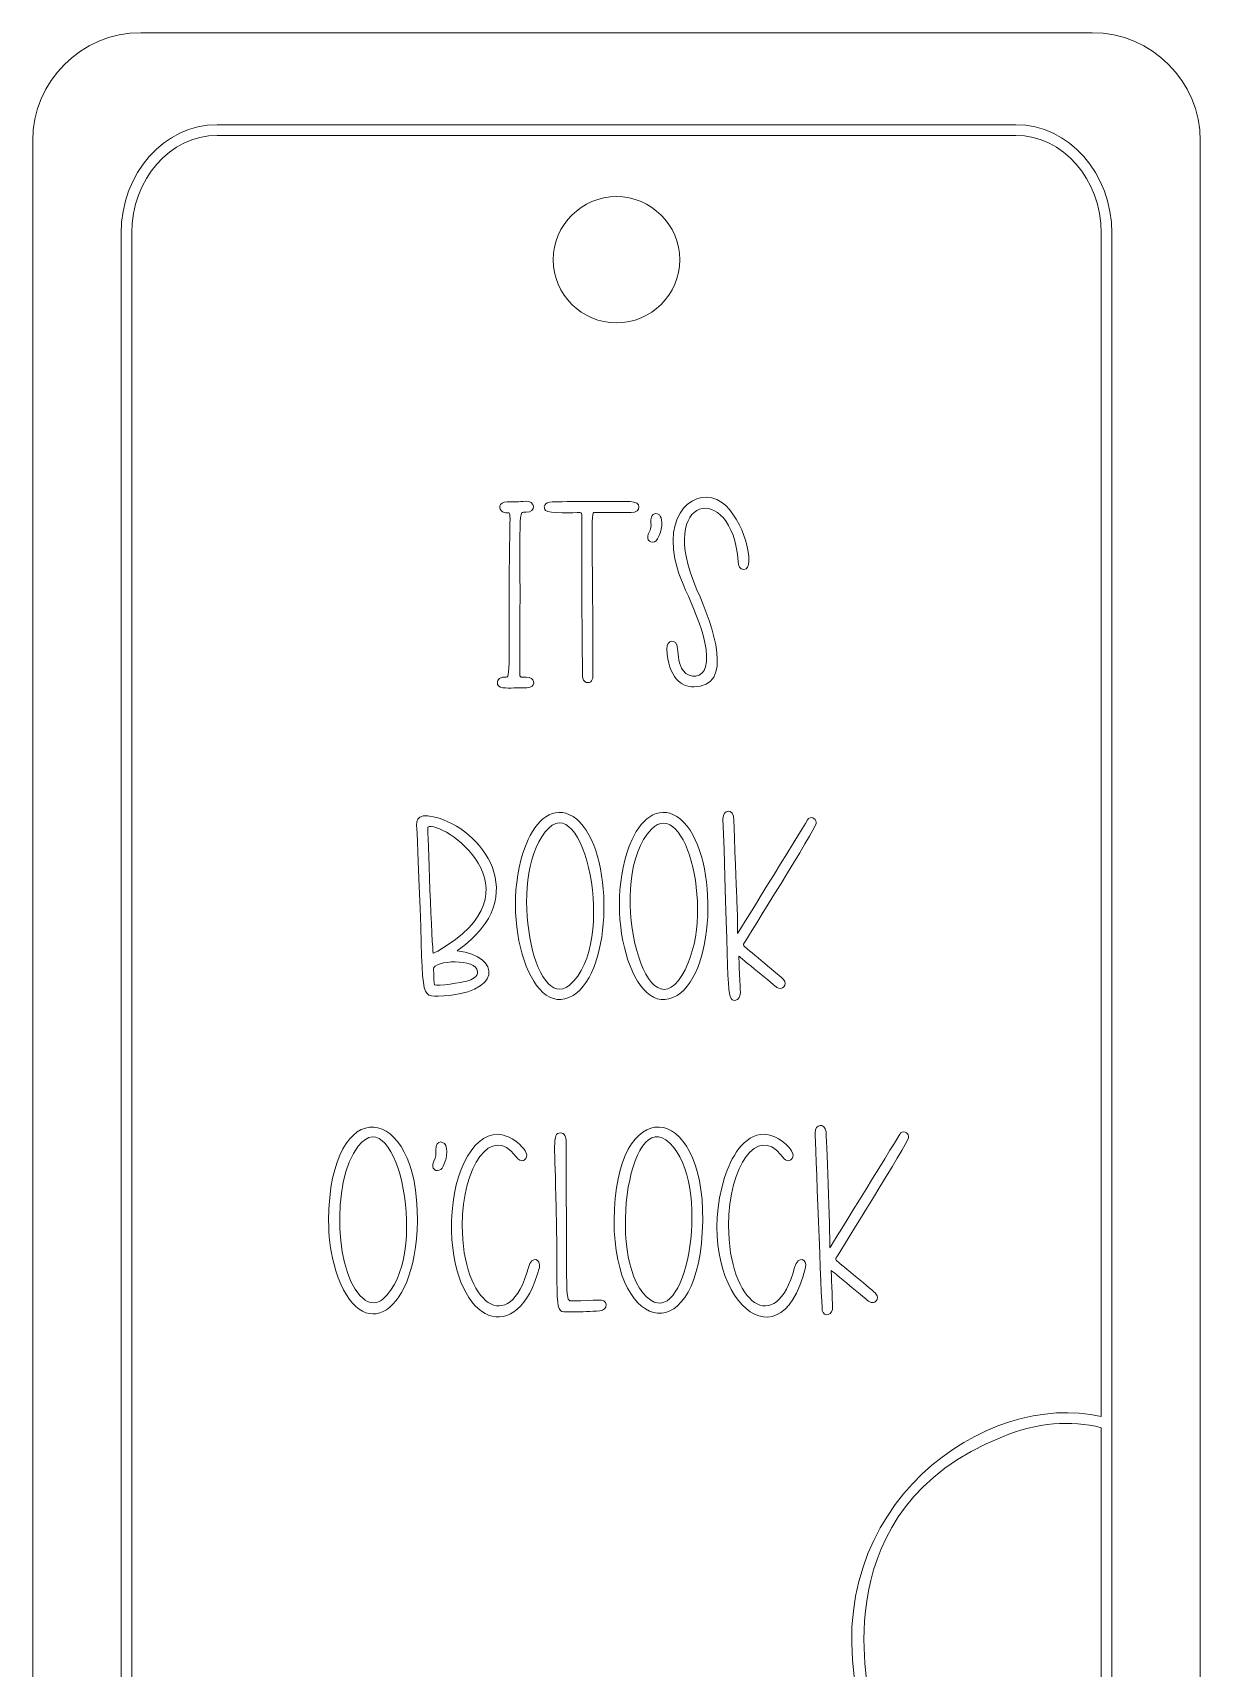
# Model space of a CAD drawing. Header units: inches. Extents: x 186 to 318, y 11 to 493.
# Drawn here: x 186.5 to 317.5, y 309.7 to 493.2 of the extents above; entities that cross this region are included whole.
import ezdxf

# ---------------------------------------------------------------- set-up
doc = ezdxf.new("R2010")
doc.units = ezdxf.units.IN
doc.header["$MEASUREMENT"] = 0
doc.layers.add('_U+0421_U+043B_U+043E_U+0439 1', color=7, linetype='Continuous')

msp = doc.modelspace()

# ---------------------------------------------------------------- linework, layer by layer
at = {"layer": '_U+0421_U+043B_U+043E_U+0439 1', "color": 1, "lineweight": 9, "true_color": 0xff0000}
for points, knots in [([(305.39, 493.2), (305.39, 493.2), (198.61, 493.2), (198.61, 493.2), (191.91, 493.2), (186.48, 487.77), (186.48, 481.07), (186.48, 481.07), (186.48, 22.93), (186.48, 22.93), (186.48, 16.23), (191.91, 10.8), (198.61, 10.8), (198.61, 10.8), (305.39, 10.8), (305.39, 10.8), (312.09, 10.8), (317.52, 16.23), (317.52, 22.93), (317.52, 22.93), (317.52, 481.07), (317.52, 481.07), (317.52, 487.77), (312.09, 493.2), (305.39, 493.2)], [0, 0, 0, 0, 1, 1, 1, 2, 2, 2, 3, 3, 3, 4, 4, 4, 5, 5, 5, 6, 6, 6, 7, 7, 7, 8, 8, 8, 8]), ([(252, 460.64), (248.09, 460.64), (244.91, 463.81), (244.91, 467.72), (244.91, 471.64), (248.09, 474.81), (252, 474.81), (255.91, 474.81), (259.09, 471.64), (259.09, 467.72), (259.09, 463.81), (255.91, 460.64), (252, 460.64)], [0, 0, 0, 0, 1, 1, 1, 2, 2, 2, 3, 3, 3, 4, 4, 4, 4])]:
    msp.add_open_spline(points, degree=3, knots=knots, dxfattribs=at)
at = {"layer": '_U+0421_U+043B_U+043E_U+0439 1', "color": 7, "lineweight": 9, "true_color": 0xffffff}
for points, knots in [([(307.6, 470.7), (307.6, 470.7), (307.6, 33.3), (307.6, 33.3), (307.6, 26.59), (302.77, 21.12), (296.82, 21.12), (283.47, 21.12), (219.71, 21.12), (207.18, 21.12), (201.24, 21.12), (196.4, 26.58), (196.4, 33.3), (196.4, 33.3), (196.4, 470.7), (196.4, 470.7), (196.4, 477.41), (201.23, 482.88), (207.18, 482.88), (207.18, 482.88), (296.82, 482.88), (296.82, 482.88), (302.77, 482.88), (307.6, 477.41), (307.6, 470.7)], [0, 0, 0, 0, 1, 1, 1, 2, 2, 2, 3, 3, 3, 4, 4, 4, 5, 5, 5, 6, 6, 6, 7, 7, 7, 8, 8, 8, 8]), ([(306.4, 470.7), (306.4, 476.75), (302.1, 481.68), (296.82, 481.68), (296.82, 481.68), (207.18, 481.68), (207.18, 481.68), (201.9, 481.68), (197.6, 476.75), (197.6, 470.7), (197.6, 470.7), (197.6, 204.56), (197.6, 204.56), (197.96, 204.64), (198.34, 204.63), (198.73, 204.48), (207.66, 201.6), (207.05, 191.95), (206.33, 187.79), (206.6, 187.98), (207.35, 188.46), (207.94, 188.55), (208.48, 204.17), (215.37, 213.05), (220.77, 210.88), (228.34, 223.65), (238.79, 229.55), (237.01, 212.61), (246.05, 222.33), (256.47, 218.01), (247.82, 201.26), (244.21, 194.28), (232.1, 184.62), (226.36, 182.23), (226.9, 181.79), (227.31, 181.22), (227.62, 180.61), (229.73, 182.03), (237.02, 186.86), (246.36, 192.04), (252.3, 195.34), (258.62, 196.11), (263.44, 194.17), (262, 196.66), (261.39, 199.87), (260.9, 202.42), (260.63, 203.82), (260.3, 205.56), (259.98, 205.81), (254.7, 207.63), (251.61, 212.92), (252.44, 215.39), (253.59, 218.81), (257.62, 212.65), (259.1, 212.62), (259.07, 212.66), (259.29, 213.45), (257.65, 216.7), (255.63, 220.69), (255.93, 224.27), (257.02, 224.88), (258.3, 225.61), (258.29, 223.37), (259.68, 223.68), (260.4, 223.84), (261.05, 224.6), (261.13, 225.38), (261.2, 226.12), (259.71, 230.35), (259.39, 231.84), (246.66, 243.05), (244.19, 248.97), (243.72, 251.03), (234.15, 248.05), (224.1, 260.25), (223.35, 265.57), (222.28, 268.27), (217.49, 280.84), (220.72, 283.5), (220.9, 288.57), (223.88, 289.05), (225.08, 288.38), (225.57, 291.71), (227.59, 292.84), (230.55, 290.44), (231.85, 292.35), (234.44, 290.92), (236.28, 289.53), (235.78, 292.6), (237.99, 294.59), (240.76, 292.12), (243.43, 289.74), (252.12, 275.5), (252.29, 274.54), (254.6, 270.47), (255.21, 255.82), (244.85, 251.45), (245.12, 250.07), (246.94, 244.6), (259.2, 233.61), (259.22, 234.14), (259.35, 234.6), (259.62, 234.95), (260.77, 236.43), (262.31, 235.3), (263.31, 234.76), (264.95, 240.92), (268.44, 243.63), (270.25, 242.49), (269.6, 243.99), (269.5, 245.2), (270.3, 245.9), (272.24, 247.58), (274.76, 245.82), (276.78, 244.41), (281.41, 241.17), (281.16, 242.54), (277.9, 253.16), (275.57, 260.76), (274.2, 265.7), (275.53, 267.51), (275.18, 268.09), (274.86, 268.77), (274.6, 269.58), (269.8, 265.54), (265.22, 266.27), (264.39, 272.76), (264.14, 274.72), (265.22, 277.74), (266.93, 281.1), (259.63, 287.43), (271.94, 300.1), (279.03, 306.72), (274.67, 328.02), (293.61, 340.95), (306.4, 337.9), (306.4, 337.9), (306.4, 470.7), (306.4, 470.7), (306.4, 470.7), (306.4, 470.7), (306.4, 470.7)], [0, 0, 0, 0, 1, 1, 1, 2, 2, 2, 3, 3, 3, 4, 4, 4, 5, 5, 5, 6, 6, 6, 7, 7, 7, 8, 8, 8, 9, 9, 9, 10, 10, 10, 11, 11, 11, 12, 12, 12, 13, 13, 13, 14, 14, 14, 15, 15, 15, 16, 16, 16, 17, 17, 17, 18, 18, 18, 19, 19, 19, 20, 20, 20, 21, 21, 21, 22, 22, 22, 23, 23, 23, 24, 24, 24, 25, 25, 25, 26, 26, 26, 27, 27, 27, 28, 28, 28, 29, 29, 29, 30, 30, 30, 31, 31, 31, 32, 32, 32, 33, 33, 33, 34, 34, 34, 35, 35, 35, 36, 36, 36, 37, 37, 37, 38, 38, 38, 39, 39, 39, 40, 40, 40, 41, 41, 41, 42, 42, 42, 43, 43, 43, 44, 44, 44, 45, 45, 45, 46, 46, 46, 47, 47, 47, 47]), ([(260.67, 419.78), (265.23, 419.78), (262.9, 426.51), (261.03, 430.69), (256.28, 441.35), (265.02, 443.05), (265.65, 433.87), (265.69, 433.37), (265.78, 432.94), (266.3, 432.96), (267.74, 433.03), (266.24, 438.84), (263.82, 440.49), (260.92, 442.47), (256.96, 439.26), (258.83, 433.03), (259.62, 430.42), (262.73, 425.19), (262, 422.04), (261.72, 420.84), (260.2, 420.62), (259.48, 421.62), (258.98, 422.32), (258.93, 423.26), (258.85, 424.11), (258.75, 425.32), (257.6, 425.09), (257.65, 424.03), (257.82, 420.82), (259.27, 419.78), (260.67, 419.78)], [0, 0, 0, 0, 1, 1, 1, 2, 2, 2, 3, 3, 3, 4, 4, 4, 5, 5, 5, 6, 6, 6, 7, 7, 7, 8, 8, 8, 9, 9, 9, 10, 10, 10, 10]), ([(240.49, 419.67), (240.98, 419.67), (241.89, 419.64), (242.32, 419.76), (242.93, 419.94), (242.88, 420.89), (241.86, 420.89), (241.09, 420.88), (241.13, 420.8), (241.14, 421.6), (241.27, 440.68), (240.87, 439.37), (241.87, 439.38), (243.04, 439.39), (242.91, 440.72), (241.78, 440.62), (241.13, 440.56), (240.38, 440.56), (239.72, 440.56), (238.76, 440.54), (238.68, 439.73), (239.22, 439.44), (240.42, 438.8), (239.97, 441.59), (239.96, 430.88), (239.95, 418.8), (240.11, 421.26), (239.01, 420.82), (238.78, 420.73), (238.65, 420.56), (238.63, 420.33), (238.58, 419.53), (239.69, 419.67), (240.49, 419.67)], [0, 0, 0, 0, 1, 1, 1, 2, 2, 2, 3, 3, 3, 4, 4, 4, 5, 5, 5, 6, 6, 6, 7, 7, 7, 8, 8, 8, 9, 9, 9, 10, 10, 10, 11, 11, 11, 11]), ([(247.87, 439.35), (248.05, 439.35), (248.1, 439.29), (248.1, 439.14), (248.1, 438.84), (248.12, 421.02), (248.21, 420.73), (248.3, 420.44), (248.52, 420.27), (248.76, 420.27), (249.35, 420.27), (249.36, 420.79), (249.36, 421.37), (249.31, 440.85), (249, 439.34), (249.82, 439.35), (249.94, 439.35), (253.5, 439.35), (253.63, 439.35), (254.84, 439.36), (254.83, 440.61), (253.54, 440.58), (252.75, 440.58), (245.84, 440.59), (244.77, 440.56), (243.87, 440.54), (243.73, 439.9), (244.05, 439.58), (244.4, 439.22), (247.35, 439.35), (247.87, 439.35)], [0, 0, 0, 0, 1, 1, 1, 2, 2, 2, 3, 3, 3, 4, 4, 4, 5, 5, 5, 6, 6, 6, 7, 7, 7, 8, 8, 8, 9, 9, 9, 10, 10, 10, 10]), ([(256.61, 436.4), (257.19, 437.37), (257.18, 438.47), (256.91, 438.96), (256.69, 439.35), (256.1, 439.35), (255.92, 438.85), (255.84, 438.64), (255.87, 438.41), (255.87, 438.18), (255.93, 437.38), (255.64, 437.31), (255.51, 436.71), (255.38, 436.09), (256.2, 435.7), (256.61, 436.4)], [0, 0, 0, 0, 1, 1, 1, 2, 2, 2, 3, 3, 3, 4, 4, 4, 5, 5, 5, 5]), ([(246.71, 386.32), (252.29, 390.98), (248.25, 408.95), (243.99, 403.51), (239.71, 398.13), (242.77, 383.04), (246.71, 386.32)], [0, 0, 0, 0, 1, 1, 1, 2, 2, 2, 2]), ([(255.91, 403.82), (250.7, 398.42), (255.07, 380.48), (259.34, 387.42), (263.39, 394.01), (259.7, 407.74), (255.91, 403.82)], [0, 0, 0, 0, 1, 1, 1, 2, 2, 2, 2]), ([(229.61, 403.4), (229.55, 404.57), (229.23, 405.77), (231.61, 405.18), (236.83, 403.89), (242.71, 396.35), (234.29, 390.31), (234.23, 390.26), (234.17, 390.22), (234.11, 390.16), (239.16, 389.63), (239.24, 385.24), (231.97, 385.09), (229.62, 385.03), (230.5, 385.19), (229.61, 403.4)], [0, 0, 0, 0, 1, 1, 1, 2, 2, 2, 3, 3, 3, 4, 4, 4, 5, 5, 5, 5]), ([(242.09, 402.66), (243.24, 405.2), (245.37, 406.72), (247.53, 404.93), (251.74, 401.44), (251.62, 387.93), (247.13, 385.17), (242.15, 382.1), (238.52, 394.77), (242.09, 402.66)], [0, 0, 0, 0, 1, 1, 1, 2, 2, 2, 3, 3, 3, 3]), ([(258.8, 385.17), (253.79, 382.08), (250.21, 394.83), (253.75, 402.66), (254.9, 405.2), (257.04, 406.72), (259.19, 404.93), (263.4, 401.45), (263.29, 387.93), (258.8, 385.17)], [0, 0, 0, 0, 1, 1, 1, 2, 2, 2, 3, 3, 3, 3]), ([(265.59, 392.11), (265.6, 395.43), (265.52, 393.82), (265.18, 404.84), (265.14, 406.25), (263.93, 406.06), (263.95, 405), (264.65, 385.35), (264.29, 384.61), (265.29, 384.61), (265.74, 384.61), (265.95, 385.13), (265.9, 385.56), (265.88, 385.74), (265.71, 389.39), (265.74, 389.57), (265.74, 389.57), (269.91, 386.12), (269.99, 386.07), (270.64, 385.67), (271.22, 386.38), (270.75, 386.95), (270.5, 387.24), (266.77, 390.3), (266.45, 390.58), (266.18, 390.81), (266.18, 390.81), (266.37, 391.1), (266.71, 391.65), (274.31, 403.82), (274.4, 404.45), (274.44, 404.69), (274.35, 404.89), (274.16, 405.03), (274.03, 405.12), (273.82, 405.19), (273.54, 405.01), (273.51, 405), (265.94, 392.62), (265.59, 392.11)], [0, 0, 0, 0, 1, 1, 1, 2, 2, 2, 3, 3, 3, 4, 4, 4, 5, 5, 5, 6, 6, 6, 7, 7, 7, 8, 8, 8, 9, 9, 9, 10, 10, 10, 11, 11, 11, 12, 12, 12, 13, 13, 13, 13]), ([(230.82, 404.05), (230.78, 403.99), (231.32, 390.06), (231.43, 389.92), (231.43, 389.92), (231.55, 389.95), (231.93, 390.15), (244.03, 396.98), (232.35, 404.95), (230.82, 404.05)], [0, 0, 0, 0, 1, 1, 1, 2, 2, 2, 3, 3, 3, 3]), ([(231.51, 387.6), (231.51, 387.46), (231.48, 386.45), (231.59, 386.36), (231.82, 386.14), (234.8, 386.66), (235.2, 386.78), (235.79, 386.95), (236.44, 387.25), (236.41, 387.86), (236.33, 389.36), (231.42, 389.14), (231.47, 388.1), (231.47, 388.1), (231.5, 387.6), (231.5, 387.6), (231.5, 387.6), (231.51, 387.6), (231.51, 387.6), (231.51, 387.6), (231.51, 387.6), (231.51, 387.6)], [0, 0, 0, 0, 1, 1, 1, 2, 2, 2, 3, 3, 3, 4, 4, 4, 5, 5, 5, 6, 6, 6, 7, 7, 7, 7]), ([(220.27, 355.12), (219.88, 356.62), (219.69, 358.23), (219.69, 359.91), (219.74, 374.48), (229.83, 373.31), (229.65, 359.87), (229.47, 348.58), (222.71, 345.6), (220.27, 355.12)], [0, 0, 0, 0, 1, 1, 1, 2, 2, 2, 3, 3, 3, 3]), ([(223.81, 350.97), (224.43, 350.56), (225.16, 350.59), (225.73, 351.06), (231.22, 355.65), (227.39, 373.76), (223.01, 368.25), (219.88, 364.31), (220.39, 353.26), (223.81, 350.97)], [0, 0, 0, 0, 1, 1, 1, 2, 2, 2, 3, 3, 3, 3]), ([(257.98, 368.6), (253.29, 373.16), (250.63, 354.46), (255.85, 350.97), (260.01, 348.18), (262.68, 364.01), (257.98, 368.6)], [0, 0, 0, 0, 1, 1, 1, 2, 2, 2, 2]), ([(261.68, 359.87), (261.46, 345.27), (251.69, 346.82), (251.73, 359.91), (251.76, 374.32), (261.87, 373.48), (261.68, 359.87)], [0, 0, 0, 0, 1, 1, 1, 2, 2, 2, 2]), ([(242.11, 354.62), (239.99, 346.74), (234.69, 350.53), (234.69, 359.36), (234.7, 366.03), (237.98, 370.76), (240.71, 367.1), (240.98, 366.73), (241.31, 366.46), (241.69, 366.73), (242.69, 367.45), (240.26, 369.59), (238.69, 369.59), (235.68, 369.58), (233.33, 364.75), (233.49, 358.75), (233.76, 348.15), (241.03, 345.53), (243.34, 354.65), (243.57, 355.54), (242.48, 356.09), (242.11, 354.62)], [0, 0, 0, 0, 1, 1, 1, 2, 2, 2, 3, 3, 3, 4, 4, 4, 5, 5, 5, 6, 6, 6, 7, 7, 7, 7]), ([(275.1, 349.82), (275.23, 349.02), (276.38, 349.25), (276.26, 350.29), (276.21, 350.73), (276.1, 354.29), (276.1, 354.31), (276.1, 354.3), (280.27, 350.86), (280.36, 350.81), (281.01, 350.41), (281.58, 351.12), (281.11, 351.69), (280.85, 352), (277.14, 355.03), (276.81, 355.32), (276.55, 355.55), (276.55, 355.55), (276.73, 355.84), (277.07, 356.39), (284.67, 368.55), (284.76, 369.19), (284.83, 369.66), (284.38, 370.05), (283.9, 369.75), (283.9, 369.75), (276.2, 357.21), (275.95, 356.85), (275.96, 358.63), (275.53, 369.75), (275.52, 369.85), (275.36, 370.91), (274.29, 370.77), (274.3, 369.74), (274.33, 369.01), (274.98, 350.55), (275.1, 349.82)], [0, 0, 0, 0, 1, 1, 1, 2, 2, 2, 3, 3, 3, 4, 4, 4, 5, 5, 5, 6, 6, 6, 7, 7, 7, 8, 8, 8, 9, 9, 9, 10, 10, 10, 11, 11, 11, 12, 12, 12, 12]), ([(231.72, 367.85), (231.74, 367.36), (231.74, 367.07), (231.49, 366.56), (231.06, 365.64), (231.85, 365.28), (232.28, 365.65), (232.64, 365.97), (233.05, 366.95), (232.92, 368), (232.8, 368.95), (231.69, 369.02), (231.72, 367.85)], [0, 0, 0, 0, 1, 1, 1, 2, 2, 2, 3, 3, 3, 4, 4, 4, 4]), ([(247.06, 350.9), (246.17, 350.91), (246.46, 350.24), (246.34, 368.71), (246.34, 369.25), (246.23, 369.76), (245.68, 369.74), (244.75, 369.72), (245.09, 368.39), (245.23, 361.39), (245.51, 348.72), (244.78, 349.66), (247.12, 349.66), (248.12, 349.66), (249.12, 349.7), (250.12, 349.77), (250.54, 349.8), (250.9, 350.07), (250.85, 350.47), (250.75, 351.3), (249.71, 350.85), (247.06, 350.9)], [0, 0, 0, 0, 1, 1, 1, 2, 2, 2, 3, 3, 3, 4, 4, 4, 5, 5, 5, 6, 6, 6, 7, 7, 7, 7]), ([(271.99, 354.62), (269.88, 346.74), (264.58, 350.53), (264.58, 359.36), (264.58, 366.11), (267.85, 370.54), (270.44, 367.29), (270.79, 366.85), (271.11, 366.4), (271.58, 366.73), (272.58, 367.45), (270.16, 369.59), (268.58, 369.59), (266.3, 369.59), (264.79, 366.9), (264.13, 364.72), (260.33, 352.39), (270.13, 342.39), (273.23, 354.65), (273.45, 355.54), (272.37, 356.09), (271.99, 354.62)], [0, 0, 0, 0, 1, 1, 1, 2, 2, 2, 3, 3, 3, 4, 4, 4, 5, 5, 5, 6, 6, 6, 7, 7, 7, 7]), ([(306.4, 336.66), (302.95, 337.55), (299.23, 337.22), (295.31, 335.65), (275.02, 327.54), (280.53, 307.36), (280.27, 306.36), (279.47, 302.92), (280.32, 300.71), (283.47, 301.63), (283.83, 301.75), (284.22, 301.5), (284.25, 301.11), (284.44, 298.92), (285.58, 296.64), (287.78, 297.42), (288.11, 297.54), (288.47, 297.35), (288.56, 297.01), (289.9, 291.99), (294.64, 295.23), (295.4, 294.23), (296.76, 292.47), (298.91, 291.94), (302.34, 295.08), (302.39, 295.13), (302.44, 295.17), (302.51, 295.2), (302.51, 295.2), (302.51, 295.2), (302.51, 295.2), (302.68, 295.28), (302.88, 295.28), (303.04, 295.19), (303.15, 295.14), (304.56, 294.52), (306.4, 295.14), (306.4, 295.14), (306.4, 336.66), (306.4, 336.66)], [0, 0, 0, 0, 1, 1, 1, 2, 2, 2, 3, 3, 3, 4, 4, 4, 5, 5, 5, 6, 6, 6, 7, 7, 7, 8, 8, 8, 9, 9, 9, 10, 10, 10, 11, 11, 11, 12, 12, 12, 13, 13, 13, 13])]:
    msp.add_open_spline(points, degree=3, knots=knots, dxfattribs=at)

doc.saveas('drawing.dxf')
